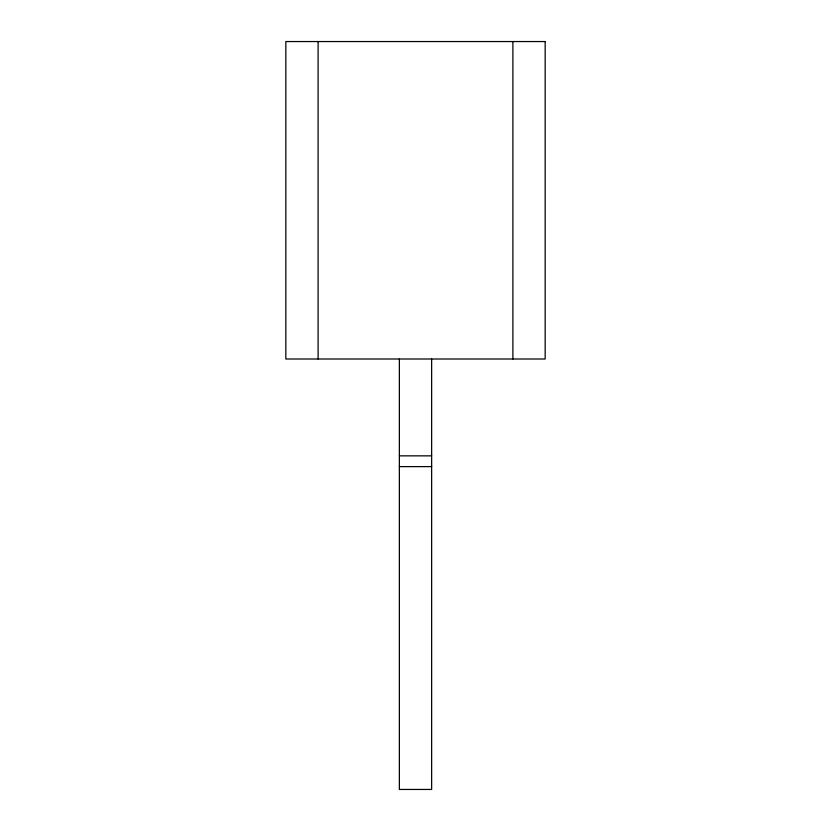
<?xml version="1.0" encoding="UTF-8"?>
<svg xmlns="http://www.w3.org/2000/svg" width="831" height="831" viewBox="0 0 831 831"><rect width="100%" height="100%" fill="white"/><g stroke="black" fill="none" stroke-linecap="round" stroke-linejoin="round"><path stroke-width="1.25" d="M399.358 455.855L431.642 455.855M399.358 466.617L431.642 466.617M512.893 41.55L512.893 359.002M431.642 359.002L431.642 789.45L399.358 789.45L399.358 359.002M318.107 41.55L318.107 359.002M545.167 41.55L285.833 41.55L285.833 359.002L545.167 359.002L545.167 41.55"/></g></svg>
